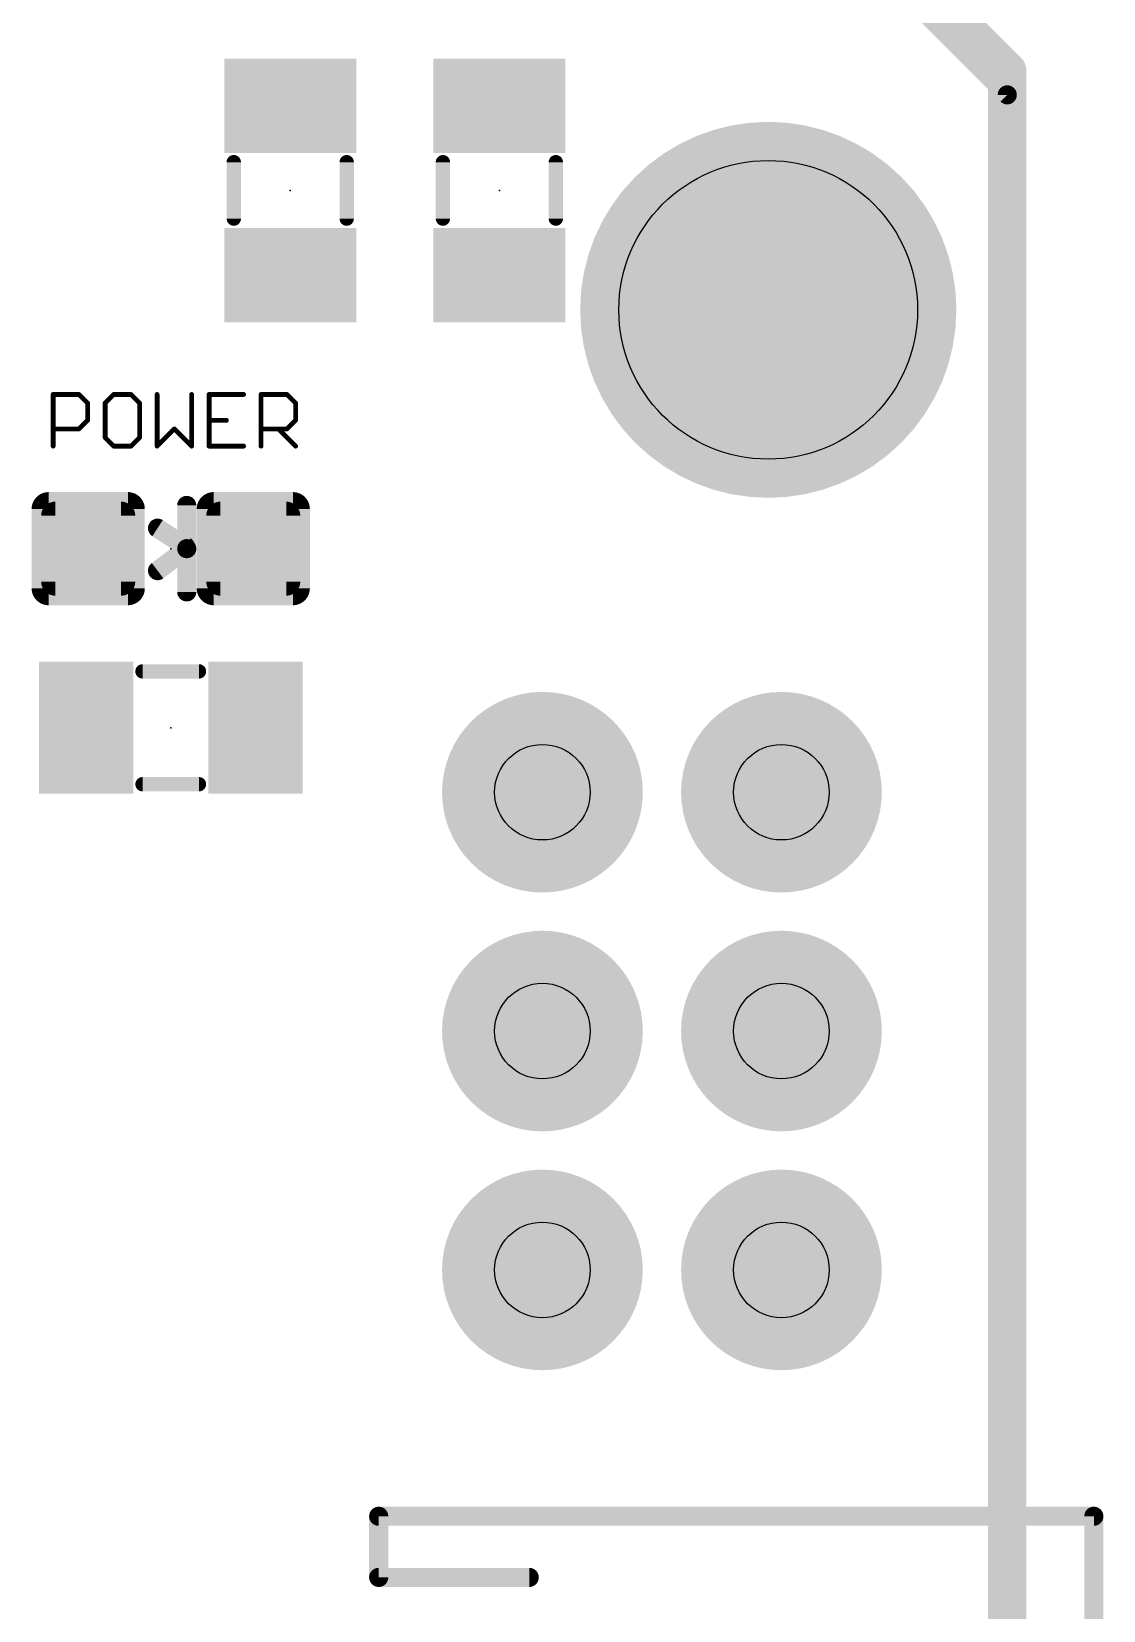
# Model space of a CAD drawing. Extents: x 45.5 to 117.9, y 20.2 to 75.1.
# Drawn here: x 106.47 to 117.86, y 43.32 to 60.11 of the extents above; entities that cross this region are included whole.
import ezdxf

# ---------------------------------------------------------------- set-up
doc = ezdxf.new("R2010")
doc.units = 0
for name, color, linetype in [('17', 82, 'CONTINUOUS'), ('20', 7, 'CONTINUOUS'), ('21', 253, 'CONTINUOUS'), ('23', 7, 'CONTINUOUS'), ('25', 253, 'CONTINUOUS'), ('29', 253, 'CONTINUOUS'), ('30', 253, 'CONTINUOUS'), ('31', 253, 'CONTINUOUS'), ('44', 253, 'CONTINUOUS'), ('51', 253, 'CONTINUOUS')]:
    doc.layers.add(name, color=color, linetype=linetype)

# ---------------------------------------------------------------- blocks, each defined once
blk = doc.blocks.new('RECT192512X192512R30')
at = {"const_width": 0.1805}
blk.add_lwpolyline([(0.5114, -0.4211), (0.5114, 0.4211, 0.4142), (0.4211, 0.5114), (-0.4211, 0.5114, 0.4142), (-0.5114, 0.4211), (-0.5114, -0.4211, 0.4142), (-0.4211, -0.5114), (0.4211, -0.5114, 0.4142)], format="xyb", close=True, dxfattribs=at)
blk.add_solid([(-0.4465, -0.4465), (0.4465, -0.4465), (-0.4465, 0.4465), (0.4465, 0.4465)])
blk = doc.blocks.new('RECT160000X160000R30')
at = {"const_width": 0.15}
blk.add_lwpolyline([(0.425, -0.35), (0.425, 0.35, 0.4142), (0.35, 0.425), (-0.35, 0.425, 0.4142), (-0.425, 0.35), (-0.425, -0.35, 0.4142), (-0.35, -0.425), (0.35, -0.425, 0.4142)], format="xyb", close=True, dxfattribs=at)
blk.add_solid([(-0.3754, -0.3754), (0.3754, -0.3754), (-0.3754, 0.3754), (0.3754, 0.3754)])
blk = doc.blocks.new('ROUNDP')
at = {"const_width": 0.5}
blk.add_lwpolyline([(0, -0.25, 1), (0, 0.25, 1), (0, -0.25)], format="xyb", dxfattribs=at)
blk = doc.blocks.new('RECT')
blk.add_solid([(-0.5, -0.5), (0.5, -0.5), (-0.5, 0.5), (0.5, 0.5)])

msp = doc.modelspace()

# ---------------------------------------------------------------- linework, layer by layer
at = {"layer": '20', "const_width": 0.4064}
for points in [[(114.3, 62.23), (116.84, 59.69)], [(116.84, 59.69), (116.84, 26.67)]]:
    msp.add_lwpolyline(points, dxfattribs=at)
at = {"layer": '20', "const_width": 0.2032}
for points in [[(116.9416, 59.69, 1), (116.7384, 59.69)], [(116.7682, 59.6182, 1), (116.9118, 59.7618)]]:
    msp.add_lwpolyline(points, format="xyb", dxfattribs=at)
at = {"layer": '20'}
msp.add_circle((114.3, 57.15), 1.5875, dxfattribs=at)
at = {"layer": '21'}
for points, const_width in [([(108.62, 58.12), (108.62, 58.72)], 0.1524), ([(109.82, 58.12), (109.82, 58.72)], 0.1524), ([(110.8425, 58.12), (110.8425, 58.72)], 0.1524), ([(112.0425, 58.12), (112.0425, 58.72)], 0.1524), ([(108.12, 55.07), (108.12, 54.61)], 0.2032), ([(108.1046, 54.6354), (107.81, 54.8284)], 0.2032), ([(108.12, 54.61), (107.81, 54.3762)], 0.2032), ([(108.12, 54.15), (108.12, 54.61)], 0.2032), ([(107.65, 53.305), (108.25, 53.305)], 0.1524), ([(107.65, 52.105), (108.25, 52.105)], 0.1524), ([(110.16, 44.32), (117.76, 44.32)], 0.2032), ([(110.16, 44.32), (110.16, 43.67)], 0.2032), ([(117.76, 44.32), (117.76, 34.42)], 0.2032), ([(110.16, 43.67), (111.76, 43.67)], 0.2032)]:
    msp.add_lwpolyline(points, dxfattribs=dict(at, const_width=const_width))
for points, const_width in [([(108.6581, 58.72, 1), (108.5819, 58.72)], 0.0762), ([(109.8581, 58.72, 1), (109.7819, 58.72)], 0.0762), ([(110.8806, 58.72, 1), (110.8044, 58.72)], 0.0762), ([(112.0806, 58.72, 1), (112.0044, 58.72)], 0.0762), ([(108.5819, 58.12, 1), (108.6581, 58.12)], 0.0762), ([(109.7819, 58.12, 1), (109.8581, 58.12)], 0.0762), ([(110.8044, 58.12, 1), (110.8806, 58.12)], 0.0762), ([(112.0044, 58.12, 1), (112.0806, 58.12)], 0.0762), ([(108.1708, 55.07, 1), (108.0692, 55.07)], 0.1016), ([(107.8378, 54.8709, 1), (107.7822, 54.7859)], 0.1016), ([(108.1708, 54.61, 1), (108.0692, 54.61)], 0.1016), ([(108.0692, 54.61, 1), (108.1708, 54.61)], 0.1016), ([(108.0768, 54.5929, 1), (108.1324, 54.6779)], 0.1016), ([(108.1506, 54.5694, 1), (108.0894, 54.6506)], 0.1016), ([(107.7794, 54.4168, 1), (107.8406, 54.3356)], 0.1016), ([(108.0692, 54.15, 1), (108.1708, 54.15)], 0.1016), ([(107.65, 53.3431, 1), (107.65, 53.2669)], 0.0762), ([(108.25, 53.2669, 1), (108.25, 53.3431)], 0.0762), ([(107.65, 52.1431, 1), (107.65, 52.0669)], 0.0762), ([(108.25, 52.0669, 1), (108.25, 52.1431)], 0.0762), ([(110.16, 44.3708, 1), (110.16, 44.2692)], 0.1016), ([(110.2108, 44.32, 1), (110.1092, 44.32)], 0.1016), ([(117.8108, 44.32, 1), (117.7092, 44.32)], 0.1016), ([(117.76, 44.2692, 1), (117.76, 44.3708)], 0.1016), ([(110.16, 43.7208, 1), (110.16, 43.6192)], 0.1016), ([(110.1092, 43.67, 1), (110.2108, 43.67)], 0.1016), ([(111.76, 43.6192, 1), (111.76, 43.7208)], 0.1016)]:
    msp.add_lwpolyline(points, format="xyb", dxfattribs=dict(at, const_width=const_width))
at = {"layer": '23'}
for p in [(109.22, 58.42), (111.4425, 58.42), (107.95, 54.61), (107.95, 52.705)]:
    msp.add_point(p, dxfattribs=at)
at = {"layer": '25', "const_width": 0.0508}
for points in [[(106.7004, 55.7004), (106.7004, 56.2501)], [(106.7004, 56.2501), (106.9752, 56.2501)], [(106.9752, 56.2501), (107.0668, 56.1585)], [(107.3445, 56.2501), (107.2529, 56.1585)], [(107.5277, 56.2501), (107.3445, 56.2501)], [(107.6193, 56.1585), (107.5277, 56.2501)], [(107.8053, 56.2501), (107.8053, 55.7004)], [(108.1718, 55.7004), (108.1718, 56.2501)], [(108.7243, 56.2501), (108.3578, 56.2501)], [(108.3578, 56.2501), (108.3578, 55.7004)], [(108.9103, 55.7004), (108.9103, 56.2501)], [(108.9103, 56.2501), (109.1851, 56.2501)], [(109.1851, 56.2501), (109.2767, 56.1585)], [(107.0668, 56.1585), (107.0668, 55.9752)], [(107.2529, 56.1585), (107.2529, 55.792)], [(107.6193, 55.792), (107.6193, 56.1585)], [(109.2767, 56.1585), (109.2767, 55.9752)], [(107.0668, 55.9752), (106.9752, 55.8836)], [(108.3578, 55.9752), (108.541, 55.9752)], [(109.2767, 55.9752), (109.1851, 55.8836)], [(106.9752, 55.8836), (106.7004, 55.8836)], [(107.2529, 55.792), (107.3445, 55.7004)], [(107.5277, 55.7004), (107.6193, 55.792)], [(107.8053, 55.7004), (107.9886, 55.8836)], [(107.9886, 55.8836), (108.1718, 55.7004)], [(109.1851, 55.8836), (108.9103, 55.8836)], [(109.0935, 55.8836), (109.2767, 55.7004)], [(107.3445, 55.7004), (107.5277, 55.7004)], [(108.3578, 55.7004), (108.7243, 55.7004)]]:
    msp.add_lwpolyline(points, dxfattribs=at)
at = {"layer": '25', "const_width": 0.0254}
for points in [[(106.7131, 56.2501, 1), (106.6877, 56.2501)], [(106.7004, 56.2628, 1), (106.7004, 56.2374)], [(106.9842, 56.259, 1), (106.9663, 56.2411)], [(106.9752, 56.2374, 1), (106.9752, 56.2628)], [(107.3445, 56.2628, 1), (107.3445, 56.2374)], [(107.3535, 56.2411, 1), (107.3355, 56.259)], [(107.5367, 56.259, 1), (107.5187, 56.2411)], [(107.5277, 56.2374, 1), (107.5277, 56.2628)], [(107.818, 56.2501, 1), (107.7926, 56.2501)], [(108.1845, 56.2501, 1), (108.1591, 56.2501)], [(108.3578, 56.2628, 1), (108.3578, 56.2374)], [(108.3705, 56.2501, 1), (108.3451, 56.2501)], [(108.7243, 56.2374, 1), (108.7243, 56.2628)], [(108.923, 56.2501, 1), (108.8976, 56.2501)], [(108.9103, 56.2628, 1), (108.9103, 56.2374)], [(109.1941, 56.259, 1), (109.1761, 56.2411)], [(109.1851, 56.2374, 1), (109.1851, 56.2628)], [(107.0795, 56.1585, 1), (107.0541, 56.1585)], [(107.0579, 56.1495, 1), (107.0758, 56.1674)], [(107.2656, 56.1585, 1), (107.2402, 56.1585)], [(107.2439, 56.1674, 1), (107.2619, 56.1495)], [(107.632, 56.1585, 1), (107.6066, 56.1585)], [(107.6103, 56.1495, 1), (107.6283, 56.1674)], [(109.2894, 56.1585, 1), (109.264, 56.1585)], [(109.2678, 56.1495, 1), (109.2857, 56.1674)], [(107.0541, 55.9752, 1), (107.0795, 55.9752)], [(107.0758, 55.9663, 1), (107.0579, 55.9842)], [(108.3578, 55.9879, 1), (108.3578, 55.9625)], [(108.541, 55.9625, 1), (108.541, 55.9879)], [(109.264, 55.9752, 1), (109.2894, 55.9752)], [(109.2857, 55.9663, 1), (109.2678, 55.9842)], [(106.7004, 55.8963, 1), (106.7004, 55.8709)], [(106.9663, 55.8926, 1), (106.9842, 55.8746)], [(106.9752, 55.8709, 1), (106.9752, 55.8963)], [(107.2619, 55.801, 1), (107.2439, 55.783)], [(107.2402, 55.792, 1), (107.2656, 55.792)], [(107.6066, 55.792, 1), (107.632, 55.792)], [(107.6283, 55.783, 1), (107.6103, 55.801)], [(107.9975, 55.8926, 1), (107.9796, 55.8746)], [(107.9975, 55.8746, 1), (107.9796, 55.8926)], [(108.9103, 55.8963, 1), (108.9103, 55.8709)], [(109.1025, 55.8926, 1), (109.0845, 55.8746)], [(109.1761, 55.8926, 1), (109.1941, 55.8746)], [(109.1851, 55.8709, 1), (109.1851, 55.8963)], [(106.6877, 55.7004, 1), (106.7131, 55.7004)], [(107.3445, 55.7131, 1), (107.3445, 55.6877)], [(107.3355, 55.6914, 1), (107.3535, 55.7094)], [(107.5187, 55.7094, 1), (107.5367, 55.6914)], [(107.5277, 55.6877, 1), (107.5277, 55.7131)], [(107.7926, 55.7004, 1), (107.818, 55.7004)], [(107.7964, 55.7094, 1), (107.8143, 55.6914)], [(108.1591, 55.7004, 1), (108.1845, 55.7004)], [(108.1628, 55.6914, 1), (108.1808, 55.7094)], [(108.3578, 55.7131, 1), (108.3578, 55.6877)], [(108.3451, 55.7004, 1), (108.3705, 55.7004)], [(108.7243, 55.6877, 1), (108.7243, 55.7131)], [(108.8976, 55.7004, 1), (108.923, 55.7004)], [(109.2678, 55.6914, 1), (109.2857, 55.7094)]]:
    msp.add_lwpolyline(points, format="xyb", dxfattribs=at)
at = {"layer": '29', "const_width": 1.6891}
msp.add_lwpolyline([(114.3, 56.3055, 1), (114.3, 57.9946, 1), (114.3, 56.3055)], format="xyb", dxfattribs=at)
at = {"layer": '30', "const_width": 1.6891}
msp.add_lwpolyline([(114.3, 56.3055, 1), (114.3, 57.9946, 1), (114.3, 56.3055)], format="xyb", dxfattribs=at)
at = {"layer": '44', "const_width": 0.4064}
msp.add_lwpolyline([(114.3, 55.354, 1), (114.3, 58.946, 1), (114.3, 55.354)], format="xyb", dxfattribs=at)
at = {"layer": '44'}
for centre in [(111.9, 52.02), (114.44, 52.02), (111.9, 49.48), (114.44, 49.48), (111.9, 46.94), (114.44, 46.94)]:
    msp.add_circle(centre, 0.508, dxfattribs=at)
at = {"layer": '51', "const_width": 0.2032}
for points in [[(114.3, 61.976), (116.84, 59.436)], [(116.84, 59.436), (116.84, 26.67)]]:
    msp.add_lwpolyline(points, dxfattribs=at)
at = {"layer": '51', "const_width": 0.1016}
for points in [[(116.8908, 59.436, 1), (116.7892, 59.436)], [(116.8041, 59.4001, 1), (116.8759, 59.4719)]]:
    msp.add_lwpolyline(points, format="xyb", dxfattribs=at)

# ---------------------------------------------------------------- block references
at = {"layer": '17', "xscale": 1.9304, "yscale": 1.9304}
for p in [(111.9, 52.02), (111.9, 52.02), (114.44, 52.02), (114.44, 52.02), (111.9, 49.48), (111.9, 49.48), (114.44, 49.48), (114.44, 49.48), (111.9, 46.94), (111.9, 46.94), (114.44, 46.94), (114.44, 46.94)]:
    msp.add_blockref('ROUNDP', p, dxfattribs=at)
at = {"layer": '29', "xscale": 1.0032, "yscale": 1.4032, "rotation": 90}
for p in [(109.22, 59.32), (111.4425, 59.32), (109.22, 57.52), (111.4425, 57.52)]:
    msp.add_blockref('RECT', p, dxfattribs=at)
at = {"layer": '29', "rotation": 270}
for p in [(107.073, 54.61), (108.827, 54.61)]:
    msp.add_blockref('RECT192512X192512R30', p, dxfattribs=at)
at = {"layer": '29'}
for name, p, xscale, yscale in [('RECT', (107.05, 52.705), 1.0032, 1.4032), ('RECT', (108.85, 52.705), 1.0032, 1.4032), ('ROUNDP', (111.9, 52.02), 2.1336, 2.1336), ('ROUNDP', (114.44, 52.02), 2.1336, 2.1336), ('ROUNDP', (111.9, 49.48), 2.1336, 2.1336), ('ROUNDP', (114.44, 49.48), 2.1336, 2.1336), ('ROUNDP', (111.9, 46.94), 2.1336, 2.1336), ('ROUNDP', (114.44, 46.94), 2.1336, 2.1336)]:
    msp.add_blockref(name, p, dxfattribs=dict(at, xscale=xscale, yscale=yscale))
at = {"layer": '30', "xscale": 2.1336, "yscale": 2.1336}
for p in [(111.9, 52.02), (114.44, 52.02), (111.9, 49.48), (114.44, 49.48), (111.9, 46.94), (114.44, 46.94)]:
    msp.add_blockref('ROUNDP', p, dxfattribs=at)
at = {"layer": '31', "xscale": 0.8, "yscale": 1.2, "rotation": 90}
for p in [(109.22, 59.32), (111.4425, 59.32), (109.22, 57.52), (111.4425, 57.52)]:
    msp.add_blockref('RECT', p, dxfattribs=at)
at = {"layer": '31', "rotation": 270}
for p in [(107.073, 54.61), (108.827, 54.61)]:
    msp.add_blockref('RECT160000X160000R30', p, dxfattribs=at)
at = {"layer": '31', "xscale": 0.8, "yscale": 1.2}
for p in [(107.05, 52.705), (108.85, 52.705)]:
    msp.add_blockref('RECT', p, dxfattribs=at)

doc.saveas('drawing.dxf')
